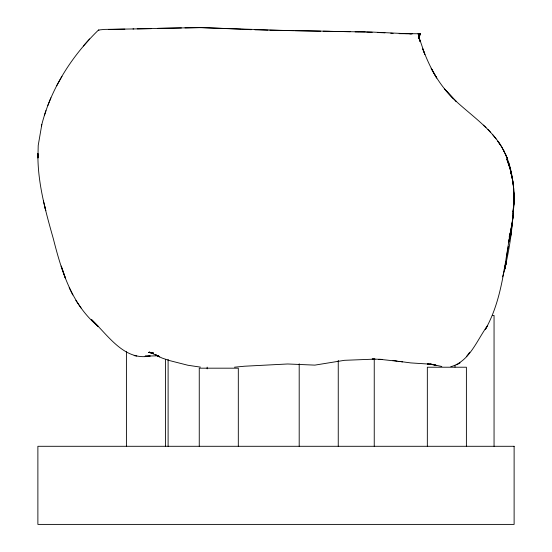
<?xml version="1.0" encoding="UTF-8"?>
<svg xmlns="http://www.w3.org/2000/svg" width="552" height="552" viewBox="0 0 552 552"><rect width="100%" height="100%" fill="white"/><g stroke="black" fill="none" stroke-linecap="round" stroke-linejoin="round"><path stroke-width="0.83" d="M513.94 203.729L513.16 211.996L514.05 198.051L513.608 188.363L514.05 198.051L513.539 208.228L513.995 192.958C513.622 221.173 510.117 249.594 502.61 276.828M513.112 214.1L513.94 196.905L512.939 216.453L512.104 224.899L513.043 215.142L510.421 237.967L512.939 216.453M514.036 200.569C513.974 180.049 510.469 158.065 497.828 141.271L500.602 145.21M513.967 202.17L514.05 198.051M513.829 203.992L514.064 199.424L513.463 210.077L513.739 206.89M419.258 38.937L419.637 33.789L420.065 33.741L419.272 36.894L420.065 33.741M450.791 366.721C469.724 361.443 477.011 339.859 487.699 325.452L485.229 329.654C502.099 300.184 504.342 265.098 510.469 232.302L508.785 242.045L511.725 224.705M419.237 35.852L419.941 33.741L419.251 39.013L419.637 33.789L417.843 33.955M506.329 258.046L508.357 246.358M41.814 124.552L38.212 145.445L37.929 158.017L37.909 153.504C37.55 182.622 45.471 210.967 53.33 238.747C61.465 270.728 71.636 304.635 98.18 326.411L91.342 319.429C107.799 334.788 124.096 361.325 150.22 355.964L145.086 356.15L158.762 355.764M509.848 234.752L511.4 227.755L510.855 230.212M506.46 261.641L504.39 270.735L506.46 261.641L505.018 268.127M419.258 36.77L419.941 33.741L419.251 38.219L420.086 41.683L419.285 38.357M41.379 126.277C50.349 89.479 71.505 56.235 98.511 30.015L104.576 29.394L151.241 28.663M504.783 267.237L506.384 261.027L504.901 266.74M504.183 269.521L504.583 267.996M44.339 115.63L45.968 110.621M509.11 237.112L509.675 235.525M47.762 105.618L50.881 97.821M56.69 85.753L61.983 76.293M466.35 356.73L469.759 352.217M89.624 38.937L83.345 45.975M456.752 364.851L460.057 362.878M108.751 29.504L124.849 29.146M378.838 359.345L382.067 359.414L372.151 359.028L375.036 359.117L344.524 360.311L314.861 365.12L287.654 363.982L244.508 366.217L234.483 367.197M409.908 33.948L412.247 33.755L399.179 33.658M153.456 352.997L151.131 353.107L153.27 353.066M137.22 28.828L181.435 27.945M184.982 27.883L201.997 27.6L241.355 29.201M157.658 28.345L199.355 27.6L286.854 30.539M132.984 28.959L133.777 28.952M358.538 31.864L355.129 31.857M492.356 315.433L494.054 315.433L494.054 446.292M287.675 30.519L293.457 30.629M323.237 31.236L372.283 32.078L406.168 33.665L419.582 33.755L419.071 37.86L419.43 39.502L419.403 33.72L419.071 37.86L419.009 37.253L424.874 54.441L422.749 48.873C426.668 58.919 431.043 68.862 436.749 78.039L431.188 68.234C437.619 80.689 446.092 92.115 456.428 101.609L444.581 89.079L452.812 98.111M320.602 31.174L269.776 30.236M153.221 353.025L148.522 352.362L152.718 353.356L149.24 352.017L162.205 358.103L169.554 360.587L187.88 365.251L200.438 367.121M329.703 31.271L295.003 30.657M366.652 32.071L372.193 32.285M350.189 31.712L329.875 31.347M365.389 31.912L358.855 31.837M268.079 30.208L254.914 29.801M384.937 32.816L377.327 32.513M242.142 29.297L251.319 29.691M380.5 359.387L402.532 361.808L398.923 361.346M435.832 365.217L430.677 364.03L435.832 365.217L427.489 363.906L430.739 364.203L410.785 362.912L401.608 361.691M393.1 33.403L390.712 33.196M427.489 363.906L428.235 363.975M397.157 361.084L393.01 360.449L393.7 360.553M134.143 355.612L136.758 356.061M435.707 365.196L441.807 366.473M98.898 30.588L98.511 30.015M502.396 148.012C491.087 128.692 472.139 116.065 456.007 101.202M483.324 125.118L486.001 127.546M490.493 132.156L488.03 129.547M492.901 134.936L496.069 138.876M81.061 308.002L75.831 300.392M505.315 153.663L507.226 158.251L502.969 149.157L504.231 151.593M69.193 287.647L72.74 294.947M508.64 162.495L512.532 179.365L509.089 164.192M44.477 205.475L45.781 210.691L43.394 200.769M512.304 178.365L513.236 184.389L511.987 176.454L513.815 189.205M466.392 446.292L466.392 367.218L427.338 367.218L427.338 446.292M455 365.369L455 367.087M374.242 359.324L374.242 446.292M338.252 360.352L338.252 446.292M299.198 363.789L299.198 446.292M238.312 446.292L238.312 368.184L199.258 368.184L199.258 446.292M207.159 367.128L207.159 368.853M168.105 359.387L168.105 446.292M165.469 359.483L165.469 446.292M126.408 351.748L126.408 446.292M418.485 37.343L418.381 38.122L419.016 33.713L418.485 37.343M514.119 446.292L37.881 446.292L37.881 524.4L514.119 524.4L514.119 446.292M159.362 356.82L155.643 354.722L159.362 356.82M508.813 164.772L506.743 158.948L510.11 168.85L508.813 164.772M65.412 278.222L61.231 266.167L65.412 278.222M510.586 170.409L510.165 168.263L511.531 175.446L510.586 170.409"/></g></svg>
